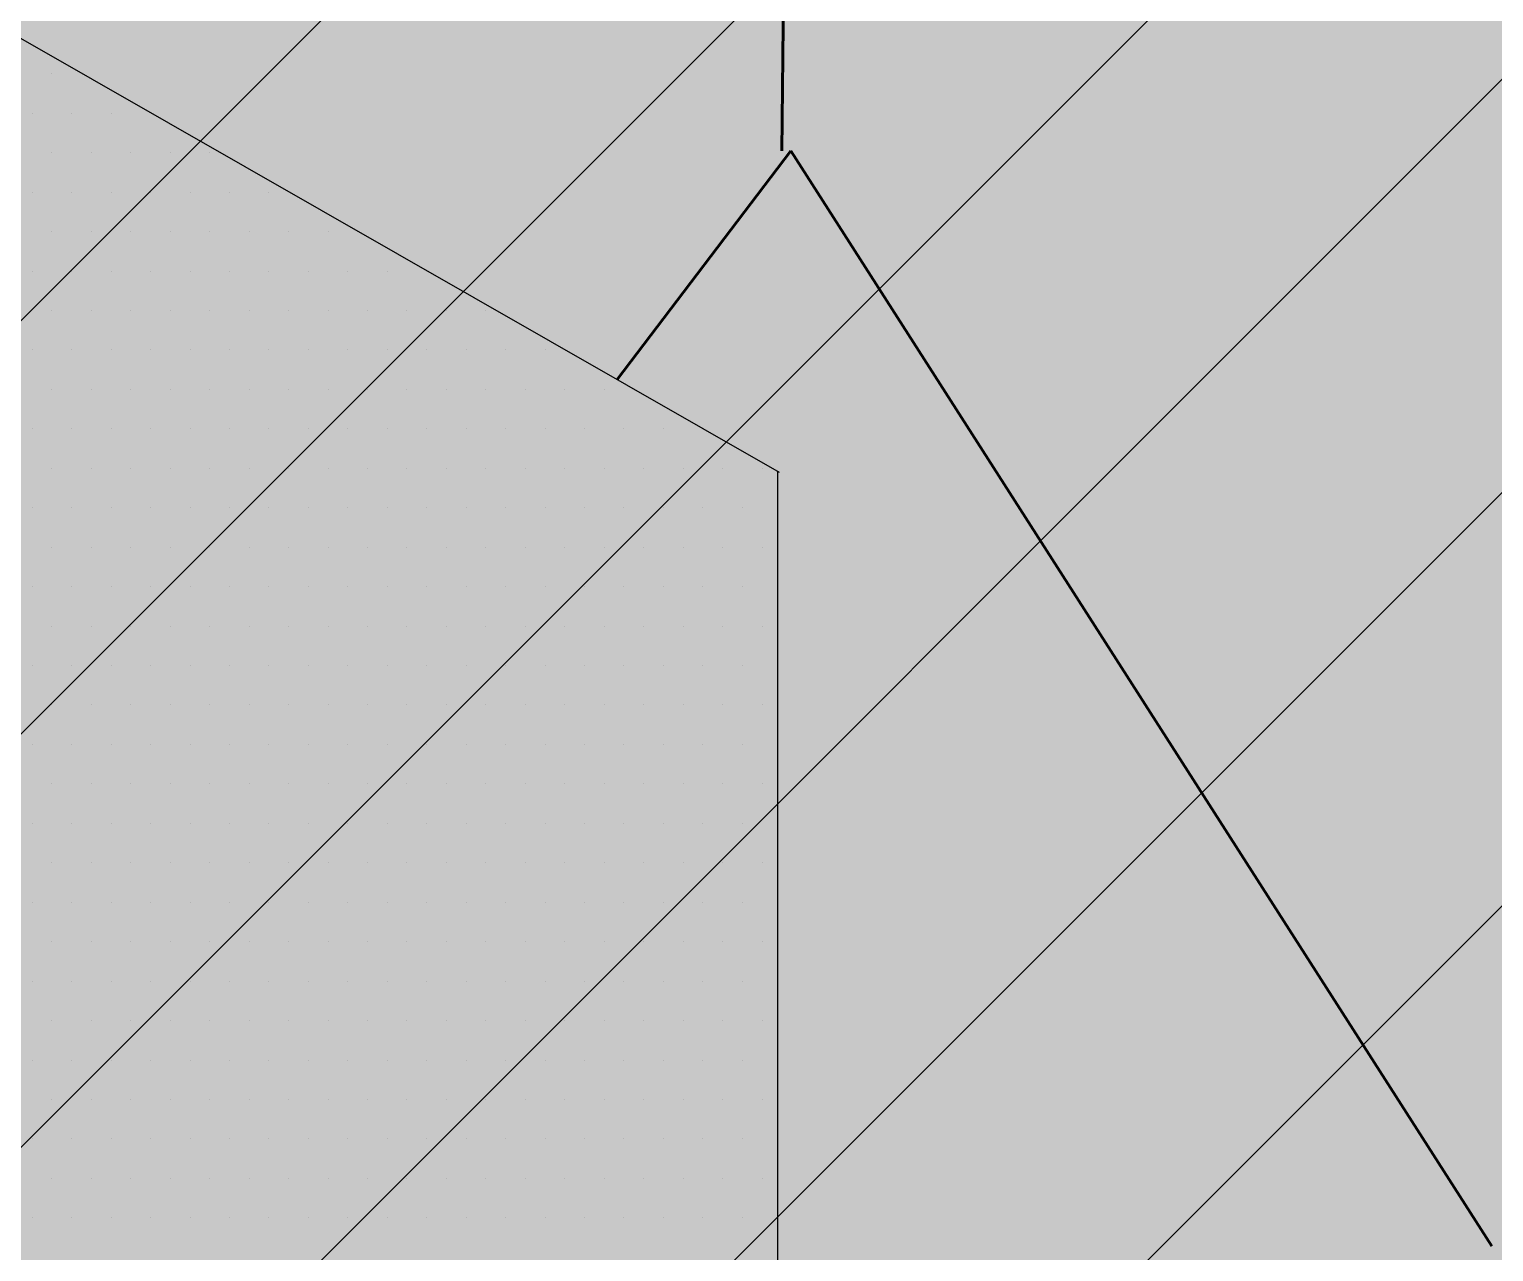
# Model space of a CAD drawing. Extents: x -1279 to 5791, y -3809 to 1769.
# Drawn here: x 755.8 to 806, y 1105.5 to 1147.4 of the extents above; entities that cross this region are included whole.
import ezdxf

# ---------------------------------------------------------------- set-up
doc = ezdxf.new("R2010")
doc.units = 0
doc.header["$MEASUREMENT"] = 0
for name, color, linetype, lineweight in [('.ATI-HATCH', 7, 'Continuous', 0), ('G-ANNO-TTLB', 7, 'Continuous', 0), ('TYVEK', 7, 'Continuous', 0)]:
    doc.layers.add(name, color=color, linetype=linetype, lineweight=lineweight)

# ---------------------------------------------------------------- blocks, each defined once
blk = doc.blocks.new('Block_70')
at = {"layer": '.ATI-HATCH'}
blk.add_open_spline([(699.603, 1114.952), (699.603, 1114.952), (728.372, 1098.309), (728.372, 1098.309), (728.372, 1098.309), (754.437, 1083.231), (754.437, 1083.231), (763.042, 1078.253), (774.053, 1081.193), (779.031, 1089.798), (780.616, 1092.538), (781.45, 1095.647), (781.45, 1098.812), (781.45, 1098.812), (781.45, 1132.236), (781.45, 1132.236), (781.45, 1132.236), (755.39, 1147.158), (755.39, 1147.158), (755.39, 1147.158), (755.39, 1147.146), (755.39, 1147.146), (755.39, 1147.146), (755.39, 1108.468), (755.39, 1108.468), (755.39, 1108.468), (728.372, 1124.097), (728.372, 1124.097), (728.372, 1124.097), (672.633, 1156.342), (672.633, 1156.342), (672.633, 1156.342), (672.719, 1156.39), (672.719, 1156.39), (672.719, 1156.39), (672.719, 1184.608), (672.719, 1184.608), (672.719, 1184.608), (650.324, 1197.447), (650.324, 1197.447), (650.324, 1197.447), (650.324, 1153.841), (650.324, 1153.841), (650.324, 1147.416), (653.749, 1141.478), (659.311, 1138.26), (659.311, 1138.26), (699.603, 1114.952), (699.603, 1114.952)], degree=3, knots=[0, 0, 0, 0, 1, 1, 1, 2, 2, 2, 3, 3, 3, 4, 4, 4, 5, 5, 5, 6, 6, 6, 7, 7, 7, 8, 8, 8, 9, 9, 9, 10, 10, 10, 11, 11, 11, 12, 12, 12, 13, 13, 13, 14, 14, 14, 15, 15, 15, 16, 16, 16, 16], dxfattribs=at)
at = {"layer": '.ATI-HATCH', "color": 8, "lineweight": 0, "true_color": 0x808080}
for points in [[(756.62, 1145.843), (756.62, 1145.843), (756.62, 1145.843), (756.62, 1145.843)], [(755.945, 1144.493), (755.945, 1144.493), (755.945, 1144.493), (755.945, 1144.493)], [(757.295, 1144.493), (757.295, 1144.493), (757.295, 1144.493), (757.295, 1144.493)], [(758.645, 1144.493), (758.645, 1144.493), (758.645, 1144.493), (758.645, 1144.493)], [(759.995, 1144.493), (759.995, 1144.493), (759.995, 1144.493), (759.995, 1144.493)], [(756.62, 1143.143), (756.62, 1143.143), (756.62, 1143.143), (756.62, 1143.143)], [(757.97, 1143.143), (757.97, 1143.143), (757.97, 1143.143), (757.97, 1143.143)], [(759.32, 1143.143), (759.32, 1143.143), (759.32, 1143.143), (759.32, 1143.143)], [(760.67, 1143.143), (760.67, 1143.143), (760.67, 1143.143), (760.67, 1143.143)], [(762.02, 1143.143), (762.02, 1143.143), (762.02, 1143.143), (762.02, 1143.143)], [(755.945, 1141.793), (755.945, 1141.793), (755.945, 1141.793), (755.945, 1141.793)], [(757.295, 1141.793), (757.295, 1141.793), (757.295, 1141.793), (757.295, 1141.793)], [(758.645, 1141.793), (758.645, 1141.793), (758.645, 1141.793), (758.645, 1141.793)], [(759.995, 1141.793), (759.995, 1141.793), (759.995, 1141.793), (759.995, 1141.793)], [(761.345, 1141.793), (761.345, 1141.793), (761.345, 1141.793), (761.345, 1141.793)], [(762.695, 1141.793), (762.695, 1141.793), (762.695, 1141.793), (762.695, 1141.793)], [(764.045, 1141.793), (764.045, 1141.793), (764.045, 1141.793), (764.045, 1141.793)], [(756.62, 1140.443), (756.62, 1140.443), (756.62, 1140.443), (756.62, 1140.443)], [(757.97, 1140.443), (757.97, 1140.443), (757.97, 1140.443), (757.97, 1140.443)], [(759.32, 1140.443), (759.32, 1140.443), (759.32, 1140.443), (759.32, 1140.443)], [(760.67, 1140.443), (760.67, 1140.443), (760.67, 1140.443), (760.67, 1140.443)], [(762.02, 1140.443), (762.02, 1140.443), (762.02, 1140.443), (762.02, 1140.443)], [(763.37, 1140.443), (763.37, 1140.443), (763.37, 1140.443), (763.37, 1140.443)], [(764.72, 1140.443), (764.72, 1140.443), (764.72, 1140.443), (764.72, 1140.443)], [(766.07, 1140.443), (766.07, 1140.443), (766.07, 1140.443), (766.07, 1140.443)], [(755.945, 1139.093), (755.945, 1139.093), (755.945, 1139.093), (755.945, 1139.093)], [(757.295, 1139.093), (757.295, 1139.093), (757.295, 1139.093), (757.295, 1139.093)], [(758.645, 1139.093), (758.645, 1139.093), (758.645, 1139.093), (758.645, 1139.093)], [(759.995, 1139.093), (759.995, 1139.093), (759.995, 1139.093), (759.995, 1139.093)], [(761.345, 1139.093), (761.345, 1139.093), (761.345, 1139.093), (761.345, 1139.093)], [(762.695, 1139.093), (762.695, 1139.093), (762.695, 1139.093), (762.695, 1139.093)], [(764.045, 1139.093), (764.045, 1139.093), (764.045, 1139.093), (764.045, 1139.093)], [(765.395, 1139.093), (765.395, 1139.093), (765.395, 1139.093), (765.395, 1139.093)], [(766.745, 1139.093), (766.745, 1139.093), (766.745, 1139.093), (766.745, 1139.093)], [(768.095, 1139.093), (768.095, 1139.093), (768.095, 1139.093), (768.095, 1139.093)], [(769.445, 1139.093), (769.445, 1139.093), (769.445, 1139.093), (769.445, 1139.093)], [(756.62, 1137.743), (756.62, 1137.743), (756.62, 1137.743), (756.62, 1137.743)], [(757.97, 1137.743), (757.97, 1137.743), (757.97, 1137.743), (757.97, 1137.743)], [(759.32, 1137.743), (759.32, 1137.743), (759.32, 1137.743), (759.32, 1137.743)], [(760.67, 1137.743), (760.67, 1137.743), (760.67, 1137.743), (760.67, 1137.743)], [(762.02, 1137.743), (762.02, 1137.743), (762.02, 1137.743), (762.02, 1137.743)], [(763.37, 1137.743), (763.37, 1137.743), (763.37, 1137.743), (763.37, 1137.743)], [(764.72, 1137.743), (764.72, 1137.743), (764.72, 1137.743), (764.72, 1137.743)], [(766.07, 1137.743), (766.07, 1137.743), (766.07, 1137.743), (766.07, 1137.743)], [(767.42, 1137.743), (767.42, 1137.743), (767.42, 1137.743), (767.42, 1137.743)], [(768.77, 1137.743), (768.77, 1137.743), (768.77, 1137.743), (768.77, 1137.743)], [(770.12, 1137.743), (770.12, 1137.743), (770.12, 1137.743), (770.12, 1137.743)], [(771.47, 1137.743), (771.47, 1137.743), (771.47, 1137.743), (771.47, 1137.743)], [(755.945, 1136.393), (755.945, 1136.393), (755.945, 1136.393), (755.945, 1136.393)], [(757.295, 1136.393), (757.295, 1136.393), (757.295, 1136.393), (757.295, 1136.393)], [(758.645, 1136.393), (758.645, 1136.393), (758.645, 1136.393), (758.645, 1136.393)], [(759.995, 1136.393), (759.995, 1136.393), (759.995, 1136.393), (759.995, 1136.393)], [(761.345, 1136.393), (761.345, 1136.393), (761.345, 1136.393), (761.345, 1136.393)], [(762.695, 1136.393), (762.695, 1136.393), (762.695, 1136.393), (762.695, 1136.393)], [(764.045, 1136.393), (764.045, 1136.393), (764.045, 1136.393), (764.045, 1136.393)], [(765.395, 1136.393), (765.395, 1136.393), (765.395, 1136.393), (765.395, 1136.393)], [(766.745, 1136.393), (766.745, 1136.393), (766.745, 1136.393), (766.745, 1136.393)], [(768.095, 1136.393), (768.095, 1136.393), (768.095, 1136.393), (768.095, 1136.393)], [(769.445, 1136.393), (769.445, 1136.393), (769.445, 1136.393), (769.445, 1136.393)], [(770.795, 1136.393), (770.795, 1136.393), (770.795, 1136.393), (770.795, 1136.393)], [(772.145, 1136.393), (772.145, 1136.393), (772.145, 1136.393), (772.145, 1136.393)], [(773.495, 1136.393), (773.495, 1136.393), (773.495, 1136.393), (773.495, 1136.393)], [(756.62, 1135.043), (756.62, 1135.043), (756.62, 1135.043), (756.62, 1135.043)], [(757.97, 1135.043), (757.97, 1135.043), (757.97, 1135.043), (757.97, 1135.043)], [(759.32, 1135.043), (759.32, 1135.043), (759.32, 1135.043), (759.32, 1135.043)], [(760.67, 1135.043), (760.67, 1135.043), (760.67, 1135.043), (760.67, 1135.043)], [(762.02, 1135.043), (762.02, 1135.043), (762.02, 1135.043), (762.02, 1135.043)], [(763.37, 1135.043), (763.37, 1135.043), (763.37, 1135.043), (763.37, 1135.043)], [(764.72, 1135.043), (764.72, 1135.043), (764.72, 1135.043), (764.72, 1135.043)], [(766.07, 1135.043), (766.07, 1135.043), (766.07, 1135.043), (766.07, 1135.043)], [(767.42, 1135.043), (767.42, 1135.043), (767.42, 1135.043), (767.42, 1135.043)], [(768.77, 1135.043), (768.77, 1135.043), (768.77, 1135.043), (768.77, 1135.043)], [(770.12, 1135.043), (770.12, 1135.043), (770.12, 1135.043), (770.12, 1135.043)], [(771.47, 1135.043), (771.47, 1135.043), (771.47, 1135.043), (771.47, 1135.043)], [(772.82, 1135.043), (772.82, 1135.043), (772.82, 1135.043), (772.82, 1135.043)], [(774.17, 1135.043), (774.17, 1135.043), (774.17, 1135.043), (774.17, 1135.043)], [(775.52, 1135.043), (775.52, 1135.043), (775.52, 1135.043), (775.52, 1135.043)], [(755.945, 1133.693), (755.945, 1133.693), (755.945, 1133.693), (755.945, 1133.693)], [(757.295, 1133.693), (757.295, 1133.693), (757.295, 1133.693), (757.295, 1133.693)], [(758.645, 1133.693), (758.645, 1133.693), (758.645, 1133.693), (758.645, 1133.693)], [(759.995, 1133.693), (759.995, 1133.693), (759.995, 1133.693), (759.995, 1133.693)], [(761.345, 1133.693), (761.345, 1133.693), (761.345, 1133.693), (761.345, 1133.693)], [(762.695, 1133.693), (762.695, 1133.693), (762.695, 1133.693), (762.695, 1133.693)], [(764.045, 1133.693), (764.045, 1133.693), (764.045, 1133.693), (764.045, 1133.693)], [(765.395, 1133.693), (765.395, 1133.693), (765.395, 1133.693), (765.395, 1133.693)], [(766.745, 1133.693), (766.745, 1133.693), (766.745, 1133.693), (766.745, 1133.693)], [(768.095, 1133.693), (768.095, 1133.693), (768.095, 1133.693), (768.095, 1133.693)], [(769.445, 1133.693), (769.445, 1133.693), (769.445, 1133.693), (769.445, 1133.693)], [(770.795, 1133.693), (770.795, 1133.693), (770.795, 1133.693), (770.795, 1133.693)], [(772.145, 1133.693), (772.145, 1133.693), (772.145, 1133.693), (772.145, 1133.693)], [(773.495, 1133.693), (773.495, 1133.693), (773.495, 1133.693), (773.495, 1133.693)], [(774.845, 1133.693), (774.845, 1133.693), (774.845, 1133.693), (774.845, 1133.693)], [(776.195, 1133.693), (776.195, 1133.693), (776.195, 1133.693), (776.195, 1133.693)], [(777.545, 1133.693), (777.545, 1133.693), (777.545, 1133.693), (777.545, 1133.693)], [(778.895, 1133.693), (778.895, 1133.693), (778.895, 1133.693), (778.895, 1133.693)], [(756.62, 1132.343), (756.62, 1132.343), (756.62, 1132.343), (756.62, 1132.343)], [(757.97, 1132.343), (757.97, 1132.343), (757.97, 1132.343), (757.97, 1132.343)], [(759.32, 1132.343), (759.32, 1132.343), (759.32, 1132.343), (759.32, 1132.343)], [(760.67, 1132.343), (760.67, 1132.343), (760.67, 1132.343), (760.67, 1132.343)], [(762.02, 1132.343), (762.02, 1132.343), (762.02, 1132.343), (762.02, 1132.343)], [(763.37, 1132.343), (763.37, 1132.343), (763.37, 1132.343), (763.37, 1132.343)], [(764.72, 1132.343), (764.72, 1132.343), (764.72, 1132.343), (764.72, 1132.343)], [(766.07, 1132.343), (766.07, 1132.343), (766.07, 1132.343), (766.07, 1132.343)], [(767.42, 1132.343), (767.42, 1132.343), (767.42, 1132.343), (767.42, 1132.343)], [(768.77, 1132.343), (768.77, 1132.343), (768.77, 1132.343), (768.77, 1132.343)], [(770.12, 1132.343), (770.12, 1132.343), (770.12, 1132.343), (770.12, 1132.343)], [(771.47, 1132.343), (771.47, 1132.343), (771.47, 1132.343), (771.47, 1132.343)], [(772.82, 1132.343), (772.82, 1132.343), (772.82, 1132.343), (772.82, 1132.343)], [(774.17, 1132.343), (774.17, 1132.343), (774.17, 1132.343), (774.17, 1132.343)], [(775.52, 1132.343), (775.52, 1132.343), (775.52, 1132.343), (775.52, 1132.343)], [(776.87, 1132.343), (776.87, 1132.343), (776.87, 1132.343), (776.87, 1132.343)], [(778.22, 1132.343), (778.22, 1132.343), (778.22, 1132.343), (778.22, 1132.343)], [(779.57, 1132.343), (779.57, 1132.343), (779.57, 1132.343), (779.57, 1132.343)], [(780.92, 1132.343), (780.92, 1132.343), (780.92, 1132.343), (780.92, 1132.343)], [(755.945, 1130.993), (755.945, 1130.993), (755.945, 1130.993), (755.945, 1130.993)], [(757.295, 1130.993), (757.295, 1130.993), (757.295, 1130.993), (757.295, 1130.993)], [(758.645, 1130.993), (758.645, 1130.993), (758.645, 1130.993), (758.645, 1130.993)], [(759.995, 1130.993), (759.995, 1130.993), (759.995, 1130.993), (759.995, 1130.993)], [(761.345, 1130.993), (761.345, 1130.993), (761.345, 1130.993), (761.345, 1130.993)], [(762.695, 1130.993), (762.695, 1130.993), (762.695, 1130.993), (762.695, 1130.993)], [(764.045, 1130.993), (764.045, 1130.993), (764.045, 1130.993), (764.045, 1130.993)], [(765.395, 1130.993), (765.395, 1130.993), (765.395, 1130.993), (765.395, 1130.993)], [(766.745, 1130.993), (766.745, 1130.993), (766.745, 1130.993), (766.745, 1130.993)], [(768.095, 1130.993), (768.095, 1130.993), (768.095, 1130.993), (768.095, 1130.993)], [(769.445, 1130.993), (769.445, 1130.993), (769.445, 1130.993), (769.445, 1130.993)], [(770.795, 1130.993), (770.795, 1130.993), (770.795, 1130.993), (770.795, 1130.993)], [(772.145, 1130.993), (772.145, 1130.993), (772.145, 1130.993), (772.145, 1130.993)], [(773.495, 1130.993), (773.495, 1130.993), (773.495, 1130.993), (773.495, 1130.993)], [(774.845, 1130.993), (774.845, 1130.993), (774.845, 1130.993), (774.845, 1130.993)], [(776.195, 1130.993), (776.195, 1130.993), (776.195, 1130.993), (776.195, 1130.993)], [(777.545, 1130.993), (777.545, 1130.993), (777.545, 1130.993), (777.545, 1130.993)], [(778.895, 1130.993), (778.895, 1130.993), (778.895, 1130.993), (778.895, 1130.993)], [(780.245, 1130.993), (780.245, 1130.993), (780.245, 1130.993), (780.245, 1130.993)], [(756.62, 1129.643), (756.62, 1129.643), (756.62, 1129.643), (756.62, 1129.643)], [(757.97, 1129.643), (757.97, 1129.643), (757.97, 1129.643), (757.97, 1129.643)], [(759.32, 1129.643), (759.32, 1129.643), (759.32, 1129.643), (759.32, 1129.643)], [(760.67, 1129.643), (760.67, 1129.643), (760.67, 1129.643), (760.67, 1129.643)], [(762.02, 1129.643), (762.02, 1129.643), (762.02, 1129.643), (762.02, 1129.643)], [(763.37, 1129.643), (763.37, 1129.643), (763.37, 1129.643), (763.37, 1129.643)], [(764.72, 1129.643), (764.72, 1129.643), (764.72, 1129.643), (764.72, 1129.643)], [(766.07, 1129.643), (766.07, 1129.643), (766.07, 1129.643), (766.07, 1129.643)], [(767.42, 1129.643), (767.42, 1129.643), (767.42, 1129.643), (767.42, 1129.643)], [(768.77, 1129.643), (768.77, 1129.643), (768.77, 1129.643), (768.77, 1129.643)], [(770.12, 1129.643), (770.12, 1129.643), (770.12, 1129.643), (770.12, 1129.643)], [(771.47, 1129.643), (771.47, 1129.643), (771.47, 1129.643), (771.47, 1129.643)], [(772.82, 1129.643), (772.82, 1129.643), (772.82, 1129.643), (772.82, 1129.643)], [(774.17, 1129.643), (774.17, 1129.643), (774.17, 1129.643), (774.17, 1129.643)], [(775.52, 1129.643), (775.52, 1129.643), (775.52, 1129.643), (775.52, 1129.643)], [(776.87, 1129.643), (776.87, 1129.643), (776.87, 1129.643), (776.87, 1129.643)], [(778.22, 1129.643), (778.22, 1129.643), (778.22, 1129.643), (778.22, 1129.643)], [(779.57, 1129.643), (779.57, 1129.643), (779.57, 1129.643), (779.57, 1129.643)], [(780.92, 1129.643), (780.92, 1129.643), (780.92, 1129.643), (780.92, 1129.643)], [(755.945, 1128.293), (755.945, 1128.293), (755.945, 1128.293), (755.945, 1128.293)], [(757.295, 1128.293), (757.295, 1128.293), (757.295, 1128.293), (757.295, 1128.293)], [(758.645, 1128.293), (758.645, 1128.293), (758.645, 1128.293), (758.645, 1128.293)], [(759.995, 1128.293), (759.995, 1128.293), (759.995, 1128.293), (759.995, 1128.293)], [(761.345, 1128.293), (761.345, 1128.293), (761.345, 1128.293), (761.345, 1128.293)], [(762.695, 1128.293), (762.695, 1128.293), (762.695, 1128.293), (762.695, 1128.293)], [(764.045, 1128.293), (764.045, 1128.293), (764.045, 1128.293), (764.045, 1128.293)], [(765.395, 1128.293), (765.395, 1128.293), (765.395, 1128.293), (765.395, 1128.293)], [(766.745, 1128.293), (766.745, 1128.293), (766.745, 1128.293), (766.745, 1128.293)], [(768.095, 1128.293), (768.095, 1128.293), (768.095, 1128.293), (768.095, 1128.293)], [(769.445, 1128.293), (769.445, 1128.293), (769.445, 1128.293), (769.445, 1128.293)], [(770.795, 1128.293), (770.795, 1128.293), (770.795, 1128.293), (770.795, 1128.293)], [(772.145, 1128.293), (772.145, 1128.293), (772.145, 1128.293), (772.145, 1128.293)], [(773.495, 1128.293), (773.495, 1128.293), (773.495, 1128.293), (773.495, 1128.293)], [(774.845, 1128.293), (774.845, 1128.293), (774.845, 1128.293), (774.845, 1128.293)], [(776.195, 1128.293), (776.195, 1128.293), (776.195, 1128.293), (776.195, 1128.293)], [(777.545, 1128.293), (777.545, 1128.293), (777.545, 1128.293), (777.545, 1128.293)], [(778.895, 1128.293), (778.895, 1128.293), (778.895, 1128.293), (778.895, 1128.293)], [(780.245, 1128.293), (780.245, 1128.293), (780.245, 1128.293), (780.245, 1128.293)], [(756.62, 1126.943), (756.62, 1126.943), (756.62, 1126.943), (756.62, 1126.943)], [(757.97, 1126.943), (757.97, 1126.943), (757.97, 1126.943), (757.97, 1126.943)], [(759.32, 1126.943), (759.32, 1126.943), (759.32, 1126.943), (759.32, 1126.943)], [(760.67, 1126.943), (760.67, 1126.943), (760.67, 1126.943), (760.67, 1126.943)], [(762.02, 1126.943), (762.02, 1126.943), (762.02, 1126.943), (762.02, 1126.943)], [(763.37, 1126.943), (763.37, 1126.943), (763.37, 1126.943), (763.37, 1126.943)], [(764.72, 1126.943), (764.72, 1126.943), (764.72, 1126.943), (764.72, 1126.943)], [(766.07, 1126.943), (766.07, 1126.943), (766.07, 1126.943), (766.07, 1126.943)], [(767.42, 1126.943), (767.42, 1126.943), (767.42, 1126.943), (767.42, 1126.943)], [(768.77, 1126.943), (768.77, 1126.943), (768.77, 1126.943), (768.77, 1126.943)], [(770.12, 1126.943), (770.12, 1126.943), (770.12, 1126.943), (770.12, 1126.943)], [(771.47, 1126.943), (771.47, 1126.943), (771.47, 1126.943), (771.47, 1126.943)], [(772.82, 1126.943), (772.82, 1126.943), (772.82, 1126.943), (772.82, 1126.943)], [(774.17, 1126.943), (774.17, 1126.943), (774.17, 1126.943), (774.17, 1126.943)], [(775.52, 1126.943), (775.52, 1126.943), (775.52, 1126.943), (775.52, 1126.943)], [(776.87, 1126.943), (776.87, 1126.943), (776.87, 1126.943), (776.87, 1126.943)], [(778.22, 1126.943), (778.22, 1126.943), (778.22, 1126.943), (778.22, 1126.943)], [(779.57, 1126.943), (779.57, 1126.943), (779.57, 1126.943), (779.57, 1126.943)], [(780.92, 1126.943), (780.92, 1126.943), (780.92, 1126.943), (780.92, 1126.943)], [(755.945, 1125.593), (755.945, 1125.593), (755.945, 1125.593), (755.945, 1125.593)], [(757.295, 1125.593), (757.295, 1125.593), (757.295, 1125.593), (757.295, 1125.593)], [(758.645, 1125.593), (758.645, 1125.593), (758.645, 1125.593), (758.645, 1125.593)], [(759.995, 1125.593), (759.995, 1125.593), (759.995, 1125.593), (759.995, 1125.593)], [(761.345, 1125.593), (761.345, 1125.593), (761.345, 1125.593), (761.345, 1125.593)], [(762.695, 1125.593), (762.695, 1125.593), (762.695, 1125.593), (762.695, 1125.593)], [(764.045, 1125.593), (764.045, 1125.593), (764.045, 1125.593), (764.045, 1125.593)], [(765.395, 1125.593), (765.395, 1125.593), (765.395, 1125.593), (765.395, 1125.593)], [(766.745, 1125.593), (766.745, 1125.593), (766.745, 1125.593), (766.745, 1125.593)], [(768.095, 1125.593), (768.095, 1125.593), (768.095, 1125.593), (768.095, 1125.593)], [(769.445, 1125.593), (769.445, 1125.593), (769.445, 1125.593), (769.445, 1125.593)], [(770.795, 1125.593), (770.795, 1125.593), (770.795, 1125.593), (770.795, 1125.593)], [(772.145, 1125.593), (772.145, 1125.593), (772.145, 1125.593), (772.145, 1125.593)], [(773.495, 1125.593), (773.495, 1125.593), (773.495, 1125.593), (773.495, 1125.593)], [(774.845, 1125.593), (774.845, 1125.593), (774.845, 1125.593), (774.845, 1125.593)], [(776.195, 1125.593), (776.195, 1125.593), (776.195, 1125.593), (776.195, 1125.593)], [(777.545, 1125.593), (777.545, 1125.593), (777.545, 1125.593), (777.545, 1125.593)], [(778.895, 1125.593), (778.895, 1125.593), (778.895, 1125.593), (778.895, 1125.593)], [(780.245, 1125.593), (780.245, 1125.593), (780.245, 1125.593), (780.245, 1125.593)], [(756.62, 1124.243), (756.62, 1124.243), (756.62, 1124.243), (756.62, 1124.243)], [(757.97, 1124.243), (757.97, 1124.243), (757.97, 1124.243), (757.97, 1124.243)], [(759.32, 1124.243), (759.32, 1124.243), (759.32, 1124.243), (759.32, 1124.243)], [(760.67, 1124.243), (760.67, 1124.243), (760.67, 1124.243), (760.67, 1124.243)], [(762.02, 1124.243), (762.02, 1124.243), (762.02, 1124.243), (762.02, 1124.243)], [(763.37, 1124.243), (763.37, 1124.243), (763.37, 1124.243), (763.37, 1124.243)], [(764.72, 1124.243), (764.72, 1124.243), (764.72, 1124.243), (764.72, 1124.243)], [(766.07, 1124.243), (766.07, 1124.243), (766.07, 1124.243), (766.07, 1124.243)], [(767.42, 1124.243), (767.42, 1124.243), (767.42, 1124.243), (767.42, 1124.243)], [(768.77, 1124.243), (768.77, 1124.243), (768.77, 1124.243), (768.77, 1124.243)], [(770.12, 1124.243), (770.12, 1124.243), (770.12, 1124.243), (770.12, 1124.243)], [(771.47, 1124.243), (771.47, 1124.243), (771.47, 1124.243), (771.47, 1124.243)], [(772.82, 1124.243), (772.82, 1124.243), (772.82, 1124.243), (772.82, 1124.243)], [(774.17, 1124.243), (774.17, 1124.243), (774.17, 1124.243), (774.17, 1124.243)], [(775.52, 1124.243), (775.52, 1124.243), (775.52, 1124.243), (775.52, 1124.243)], [(776.87, 1124.243), (776.87, 1124.243), (776.87, 1124.243), (776.87, 1124.243)], [(778.22, 1124.243), (778.22, 1124.243), (778.22, 1124.243), (778.22, 1124.243)], [(779.57, 1124.243), (779.57, 1124.243), (779.57, 1124.243), (779.57, 1124.243)], [(780.92, 1124.243), (780.92, 1124.243), (780.92, 1124.243), (780.92, 1124.243)], [(755.945, 1122.893), (755.945, 1122.893), (755.945, 1122.893), (755.945, 1122.893)], [(757.295, 1122.893), (757.295, 1122.893), (757.295, 1122.893), (757.295, 1122.893)], [(758.645, 1122.893), (758.645, 1122.893), (758.645, 1122.893), (758.645, 1122.893)], [(759.995, 1122.893), (759.995, 1122.893), (759.995, 1122.893), (759.995, 1122.893)], [(761.345, 1122.893), (761.345, 1122.893), (761.345, 1122.893), (761.345, 1122.893)], [(762.695, 1122.893), (762.695, 1122.893), (762.695, 1122.893), (762.695, 1122.893)], [(764.045, 1122.893), (764.045, 1122.893), (764.045, 1122.893), (764.045, 1122.893)], [(765.395, 1122.893), (765.395, 1122.893), (765.395, 1122.893), (765.395, 1122.893)], [(766.745, 1122.893), (766.745, 1122.893), (766.745, 1122.893), (766.745, 1122.893)], [(768.095, 1122.893), (768.095, 1122.893), (768.095, 1122.893), (768.095, 1122.893)], [(769.445, 1122.893), (769.445, 1122.893), (769.445, 1122.893), (769.445, 1122.893)], [(770.795, 1122.893), (770.795, 1122.893), (770.795, 1122.893), (770.795, 1122.893)], [(772.145, 1122.893), (772.145, 1122.893), (772.145, 1122.893), (772.145, 1122.893)], [(773.495, 1122.893), (773.495, 1122.893), (773.495, 1122.893), (773.495, 1122.893)], [(774.845, 1122.893), (774.845, 1122.893), (774.845, 1122.893), (774.845, 1122.893)], [(776.195, 1122.893), (776.195, 1122.893), (776.195, 1122.893), (776.195, 1122.893)], [(777.545, 1122.893), (777.545, 1122.893), (777.545, 1122.893), (777.545, 1122.893)], [(778.895, 1122.893), (778.895, 1122.893), (778.895, 1122.893), (778.895, 1122.893)], [(780.245, 1122.893), (780.245, 1122.893), (780.245, 1122.893), (780.245, 1122.893)], [(756.62, 1121.543), (756.62, 1121.543), (756.62, 1121.543), (756.62, 1121.543)], [(757.97, 1121.543), (757.97, 1121.543), (757.97, 1121.543), (757.97, 1121.543)], [(759.32, 1121.543), (759.32, 1121.543), (759.32, 1121.543), (759.32, 1121.543)], [(760.67, 1121.543), (760.67, 1121.543), (760.67, 1121.543), (760.67, 1121.543)], [(762.02, 1121.543), (762.02, 1121.543), (762.02, 1121.543), (762.02, 1121.543)], [(763.37, 1121.543), (763.37, 1121.543), (763.37, 1121.543), (763.37, 1121.543)], [(764.72, 1121.543), (764.72, 1121.543), (764.72, 1121.543), (764.72, 1121.543)], [(766.07, 1121.543), (766.07, 1121.543), (766.07, 1121.543), (766.07, 1121.543)], [(767.42, 1121.543), (767.42, 1121.543), (767.42, 1121.543), (767.42, 1121.543)], [(768.77, 1121.543), (768.77, 1121.543), (768.77, 1121.543), (768.77, 1121.543)], [(770.12, 1121.543), (770.12, 1121.543), (770.12, 1121.543), (770.12, 1121.543)], [(771.47, 1121.543), (771.47, 1121.543), (771.47, 1121.543), (771.47, 1121.543)], [(772.82, 1121.543), (772.82, 1121.543), (772.82, 1121.543), (772.82, 1121.543)], [(774.17, 1121.543), (774.17, 1121.543), (774.17, 1121.543), (774.17, 1121.543)], [(775.52, 1121.543), (775.52, 1121.543), (775.52, 1121.543), (775.52, 1121.543)], [(776.87, 1121.543), (776.87, 1121.543), (776.87, 1121.543), (776.87, 1121.543)], [(778.22, 1121.543), (778.22, 1121.543), (778.22, 1121.543), (778.22, 1121.543)], [(779.57, 1121.543), (779.57, 1121.543), (779.57, 1121.543), (779.57, 1121.543)], [(780.92, 1121.543), (780.92, 1121.543), (780.92, 1121.543), (780.92, 1121.543)], [(755.945, 1120.193), (755.945, 1120.193), (755.945, 1120.193), (755.945, 1120.193)], [(757.295, 1120.193), (757.295, 1120.193), (757.295, 1120.193), (757.295, 1120.193)], [(758.645, 1120.193), (758.645, 1120.193), (758.645, 1120.193), (758.645, 1120.193)], [(759.995, 1120.193), (759.995, 1120.193), (759.995, 1120.193), (759.995, 1120.193)], [(761.345, 1120.193), (761.345, 1120.193), (761.345, 1120.193), (761.345, 1120.193)], [(762.695, 1120.193), (762.695, 1120.193), (762.695, 1120.193), (762.695, 1120.193)], [(764.045, 1120.193), (764.045, 1120.193), (764.045, 1120.193), (764.045, 1120.193)], [(765.395, 1120.193), (765.395, 1120.193), (765.395, 1120.193), (765.395, 1120.193)], [(766.745, 1120.193), (766.745, 1120.193), (766.745, 1120.193), (766.745, 1120.193)], [(768.095, 1120.193), (768.095, 1120.193), (768.095, 1120.193), (768.095, 1120.193)], [(769.445, 1120.193), (769.445, 1120.193), (769.445, 1120.193), (769.445, 1120.193)], [(770.795, 1120.193), (770.795, 1120.193), (770.795, 1120.193), (770.795, 1120.193)], [(772.145, 1120.193), (772.145, 1120.193), (772.145, 1120.193), (772.145, 1120.193)], [(773.495, 1120.193), (773.495, 1120.193), (773.495, 1120.193), (773.495, 1120.193)], [(774.845, 1120.193), (774.845, 1120.193), (774.845, 1120.193), (774.845, 1120.193)], [(776.195, 1120.193), (776.195, 1120.193), (776.195, 1120.193), (776.195, 1120.193)], [(777.545, 1120.193), (777.545, 1120.193), (777.545, 1120.193), (777.545, 1120.193)], [(778.895, 1120.193), (778.895, 1120.193), (778.895, 1120.193), (778.895, 1120.193)], [(780.245, 1120.193), (780.245, 1120.193), (780.245, 1120.193), (780.245, 1120.193)], [(756.62, 1118.843), (756.62, 1118.843), (756.62, 1118.843), (756.62, 1118.843)], [(757.97, 1118.843), (757.97, 1118.843), (757.97, 1118.843), (757.97, 1118.843)], [(759.32, 1118.843), (759.32, 1118.843), (759.32, 1118.843), (759.32, 1118.843)], [(760.67, 1118.843), (760.67, 1118.843), (760.67, 1118.843), (760.67, 1118.843)], [(762.02, 1118.843), (762.02, 1118.843), (762.02, 1118.843), (762.02, 1118.843)], [(763.37, 1118.843), (763.37, 1118.843), (763.37, 1118.843), (763.37, 1118.843)], [(764.72, 1118.843), (764.72, 1118.843), (764.72, 1118.843), (764.72, 1118.843)], [(766.07, 1118.843), (766.07, 1118.843), (766.07, 1118.843), (766.07, 1118.843)], [(767.42, 1118.843), (767.42, 1118.843), (767.42, 1118.843), (767.42, 1118.843)], [(768.77, 1118.843), (768.77, 1118.843), (768.77, 1118.843), (768.77, 1118.843)], [(770.12, 1118.843), (770.12, 1118.843), (770.12, 1118.843), (770.12, 1118.843)], [(771.47, 1118.843), (771.47, 1118.843), (771.47, 1118.843), (771.47, 1118.843)], [(772.82, 1118.843), (772.82, 1118.843), (772.82, 1118.843), (772.82, 1118.843)], [(774.17, 1118.843), (774.17, 1118.843), (774.17, 1118.843), (774.17, 1118.843)], [(775.52, 1118.843), (775.52, 1118.843), (775.52, 1118.843), (775.52, 1118.843)], [(776.87, 1118.843), (776.87, 1118.843), (776.87, 1118.843), (776.87, 1118.843)], [(778.22, 1118.843), (778.22, 1118.843), (778.22, 1118.843), (778.22, 1118.843)], [(779.57, 1118.843), (779.57, 1118.843), (779.57, 1118.843), (779.57, 1118.843)], [(780.92, 1118.843), (780.92, 1118.843), (780.92, 1118.843), (780.92, 1118.843)], [(755.945, 1117.493), (755.945, 1117.493), (755.945, 1117.493), (755.945, 1117.493)], [(757.295, 1117.493), (757.295, 1117.493), (757.295, 1117.493), (757.295, 1117.493)], [(758.645, 1117.493), (758.645, 1117.493), (758.645, 1117.493), (758.645, 1117.493)], [(759.995, 1117.493), (759.995, 1117.493), (759.995, 1117.493), (759.995, 1117.493)], [(761.345, 1117.493), (761.345, 1117.493), (761.345, 1117.493), (761.345, 1117.493)], [(762.695, 1117.493), (762.695, 1117.493), (762.695, 1117.493), (762.695, 1117.493)], [(764.045, 1117.493), (764.045, 1117.493), (764.045, 1117.493), (764.045, 1117.493)], [(765.395, 1117.493), (765.395, 1117.493), (765.395, 1117.493), (765.395, 1117.493)], [(766.745, 1117.493), (766.745, 1117.493), (766.745, 1117.493), (766.745, 1117.493)], [(768.095, 1117.493), (768.095, 1117.493), (768.095, 1117.493), (768.095, 1117.493)], [(769.445, 1117.493), (769.445, 1117.493), (769.445, 1117.493), (769.445, 1117.493)], [(770.795, 1117.493), (770.795, 1117.493), (770.795, 1117.493), (770.795, 1117.493)], [(772.145, 1117.493), (772.145, 1117.493), (772.145, 1117.493), (772.145, 1117.493)], [(773.495, 1117.493), (773.495, 1117.493), (773.495, 1117.493), (773.495, 1117.493)], [(774.845, 1117.493), (774.845, 1117.493), (774.845, 1117.493), (774.845, 1117.493)], [(776.195, 1117.493), (776.195, 1117.493), (776.195, 1117.493), (776.195, 1117.493)], [(777.545, 1117.493), (777.545, 1117.493), (777.545, 1117.493), (777.545, 1117.493)], [(778.895, 1117.493), (778.895, 1117.493), (778.895, 1117.493), (778.895, 1117.493)], [(780.245, 1117.493), (780.245, 1117.493), (780.245, 1117.493), (780.245, 1117.493)], [(756.62, 1116.143), (756.62, 1116.143), (756.62, 1116.143), (756.62, 1116.143)], [(757.97, 1116.143), (757.97, 1116.143), (757.97, 1116.143), (757.97, 1116.143)], [(759.32, 1116.143), (759.32, 1116.143), (759.32, 1116.143), (759.32, 1116.143)], [(760.67, 1116.143), (760.67, 1116.143), (760.67, 1116.143), (760.67, 1116.143)], [(762.02, 1116.143), (762.02, 1116.143), (762.02, 1116.143), (762.02, 1116.143)], [(763.37, 1116.143), (763.37, 1116.143), (763.37, 1116.143), (763.37, 1116.143)], [(764.72, 1116.143), (764.72, 1116.143), (764.72, 1116.143), (764.72, 1116.143)], [(766.07, 1116.143), (766.07, 1116.143), (766.07, 1116.143), (766.07, 1116.143)], [(767.42, 1116.143), (767.42, 1116.143), (767.42, 1116.143), (767.42, 1116.143)], [(768.77, 1116.143), (768.77, 1116.143), (768.77, 1116.143), (768.77, 1116.143)], [(770.12, 1116.143), (770.12, 1116.143), (770.12, 1116.143), (770.12, 1116.143)], [(771.47, 1116.143), (771.47, 1116.143), (771.47, 1116.143), (771.47, 1116.143)], [(772.82, 1116.143), (772.82, 1116.143), (772.82, 1116.143), (772.82, 1116.143)], [(774.17, 1116.143), (774.17, 1116.143), (774.17, 1116.143), (774.17, 1116.143)], [(775.52, 1116.143), (775.52, 1116.143), (775.52, 1116.143), (775.52, 1116.143)], [(776.87, 1116.143), (776.87, 1116.143), (776.87, 1116.143), (776.87, 1116.143)], [(778.22, 1116.143), (778.22, 1116.143), (778.22, 1116.143), (778.22, 1116.143)], [(779.57, 1116.143), (779.57, 1116.143), (779.57, 1116.143), (779.57, 1116.143)], [(780.92, 1116.143), (780.92, 1116.143), (780.92, 1116.143), (780.92, 1116.143)], [(755.945, 1114.793), (755.945, 1114.793), (755.945, 1114.793), (755.945, 1114.793)], [(757.295, 1114.793), (757.295, 1114.793), (757.295, 1114.793), (757.295, 1114.793)], [(758.645, 1114.793), (758.645, 1114.793), (758.645, 1114.793), (758.645, 1114.793)], [(759.995, 1114.793), (759.995, 1114.793), (759.995, 1114.793), (759.995, 1114.793)], [(761.345, 1114.793), (761.345, 1114.793), (761.345, 1114.793), (761.345, 1114.793)], [(762.695, 1114.793), (762.695, 1114.793), (762.695, 1114.793), (762.695, 1114.793)], [(764.045, 1114.793), (764.045, 1114.793), (764.045, 1114.793), (764.045, 1114.793)], [(765.395, 1114.793), (765.395, 1114.793), (765.395, 1114.793), (765.395, 1114.793)], [(766.745, 1114.793), (766.745, 1114.793), (766.745, 1114.793), (766.745, 1114.793)], [(768.095, 1114.793), (768.095, 1114.793), (768.095, 1114.793), (768.095, 1114.793)], [(769.445, 1114.793), (769.445, 1114.793), (769.445, 1114.793), (769.445, 1114.793)], [(770.795, 1114.793), (770.795, 1114.793), (770.795, 1114.793), (770.795, 1114.793)], [(772.145, 1114.793), (772.145, 1114.793), (772.145, 1114.793), (772.145, 1114.793)], [(773.495, 1114.793), (773.495, 1114.793), (773.495, 1114.793), (773.495, 1114.793)], [(774.845, 1114.793), (774.845, 1114.793), (774.845, 1114.793), (774.845, 1114.793)], [(776.195, 1114.793), (776.195, 1114.793), (776.195, 1114.793), (776.195, 1114.793)], [(777.545, 1114.793), (777.545, 1114.793), (777.545, 1114.793), (777.545, 1114.793)], [(778.895, 1114.793), (778.895, 1114.793), (778.895, 1114.793), (778.895, 1114.793)], [(780.245, 1114.793), (780.245, 1114.793), (780.245, 1114.793), (780.245, 1114.793)], [(756.62, 1113.443), (756.62, 1113.443), (756.62, 1113.443), (756.62, 1113.443)], [(757.97, 1113.443), (757.97, 1113.443), (757.97, 1113.443), (757.97, 1113.443)], [(759.32, 1113.443), (759.32, 1113.443), (759.32, 1113.443), (759.32, 1113.443)], [(760.67, 1113.443), (760.67, 1113.443), (760.67, 1113.443), (760.67, 1113.443)], [(762.02, 1113.443), (762.02, 1113.443), (762.02, 1113.443), (762.02, 1113.443)], [(763.37, 1113.443), (763.37, 1113.443), (763.37, 1113.443), (763.37, 1113.443)], [(764.72, 1113.443), (764.72, 1113.443), (764.72, 1113.443), (764.72, 1113.443)], [(766.07, 1113.443), (766.07, 1113.443), (766.07, 1113.443), (766.07, 1113.443)], [(767.42, 1113.443), (767.42, 1113.443), (767.42, 1113.443), (767.42, 1113.443)], [(768.77, 1113.443), (768.77, 1113.443), (768.77, 1113.443), (768.77, 1113.443)], [(770.12, 1113.443), (770.12, 1113.443), (770.12, 1113.443), (770.12, 1113.443)], [(771.47, 1113.443), (771.47, 1113.443), (771.47, 1113.443), (771.47, 1113.443)], [(772.82, 1113.443), (772.82, 1113.443), (772.82, 1113.443), (772.82, 1113.443)], [(774.17, 1113.443), (774.17, 1113.443), (774.17, 1113.443), (774.17, 1113.443)], [(775.52, 1113.443), (775.52, 1113.443), (775.52, 1113.443), (775.52, 1113.443)], [(776.87, 1113.443), (776.87, 1113.443), (776.87, 1113.443), (776.87, 1113.443)], [(778.22, 1113.443), (778.22, 1113.443), (778.22, 1113.443), (778.22, 1113.443)], [(779.57, 1113.443), (779.57, 1113.443), (779.57, 1113.443), (779.57, 1113.443)], [(780.92, 1113.443), (780.92, 1113.443), (780.92, 1113.443), (780.92, 1113.443)], [(755.945, 1112.093), (755.945, 1112.093), (755.945, 1112.093), (755.945, 1112.093)], [(757.295, 1112.093), (757.295, 1112.093), (757.295, 1112.093), (757.295, 1112.093)], [(758.645, 1112.093), (758.645, 1112.093), (758.645, 1112.093), (758.645, 1112.093)], [(759.995, 1112.093), (759.995, 1112.093), (759.995, 1112.093), (759.995, 1112.093)], [(761.345, 1112.093), (761.345, 1112.093), (761.345, 1112.093), (761.345, 1112.093)], [(762.695, 1112.093), (762.695, 1112.093), (762.695, 1112.093), (762.695, 1112.093)], [(764.045, 1112.093), (764.045, 1112.093), (764.045, 1112.093), (764.045, 1112.093)], [(765.395, 1112.093), (765.395, 1112.093), (765.395, 1112.093), (765.395, 1112.093)], [(766.745, 1112.093), (766.745, 1112.093), (766.745, 1112.093), (766.745, 1112.093)], [(768.095, 1112.093), (768.095, 1112.093), (768.095, 1112.093), (768.095, 1112.093)], [(769.445, 1112.093), (769.445, 1112.093), (769.445, 1112.093), (769.445, 1112.093)], [(770.795, 1112.093), (770.795, 1112.093), (770.795, 1112.093), (770.795, 1112.093)], [(772.145, 1112.093), (772.145, 1112.093), (772.145, 1112.093), (772.145, 1112.093)], [(773.495, 1112.093), (773.495, 1112.093), (773.495, 1112.093), (773.495, 1112.093)], [(774.845, 1112.093), (774.845, 1112.093), (774.845, 1112.093), (774.845, 1112.093)], [(776.195, 1112.093), (776.195, 1112.093), (776.195, 1112.093), (776.195, 1112.093)], [(777.545, 1112.093), (777.545, 1112.093), (777.545, 1112.093), (777.545, 1112.093)], [(778.895, 1112.093), (778.895, 1112.093), (778.895, 1112.093), (778.895, 1112.093)], [(780.245, 1112.093), (780.245, 1112.093), (780.245, 1112.093), (780.245, 1112.093)], [(756.62, 1110.743), (756.62, 1110.743), (756.62, 1110.743), (756.62, 1110.743)], [(757.97, 1110.743), (757.97, 1110.743), (757.97, 1110.743), (757.97, 1110.743)], [(759.32, 1110.743), (759.32, 1110.743), (759.32, 1110.743), (759.32, 1110.743)], [(760.67, 1110.743), (760.67, 1110.743), (760.67, 1110.743), (760.67, 1110.743)], [(762.02, 1110.743), (762.02, 1110.743), (762.02, 1110.743), (762.02, 1110.743)], [(763.37, 1110.743), (763.37, 1110.743), (763.37, 1110.743), (763.37, 1110.743)], [(764.72, 1110.743), (764.72, 1110.743), (764.72, 1110.743), (764.72, 1110.743)], [(766.07, 1110.743), (766.07, 1110.743), (766.07, 1110.743), (766.07, 1110.743)], [(767.42, 1110.743), (767.42, 1110.743), (767.42, 1110.743), (767.42, 1110.743)], [(768.77, 1110.743), (768.77, 1110.743), (768.77, 1110.743), (768.77, 1110.743)], [(770.12, 1110.743), (770.12, 1110.743), (770.12, 1110.743), (770.12, 1110.743)], [(771.47, 1110.743), (771.47, 1110.743), (771.47, 1110.743), (771.47, 1110.743)], [(772.82, 1110.743), (772.82, 1110.743), (772.82, 1110.743), (772.82, 1110.743)], [(774.17, 1110.743), (774.17, 1110.743), (774.17, 1110.743), (774.17, 1110.743)], [(775.52, 1110.743), (775.52, 1110.743), (775.52, 1110.743), (775.52, 1110.743)], [(776.87, 1110.743), (776.87, 1110.743), (776.87, 1110.743), (776.87, 1110.743)], [(778.22, 1110.743), (778.22, 1110.743), (778.22, 1110.743), (778.22, 1110.743)], [(779.57, 1110.743), (779.57, 1110.743), (779.57, 1110.743), (779.57, 1110.743)], [(780.92, 1110.743), (780.92, 1110.743), (780.92, 1110.743), (780.92, 1110.743)], [(755.945, 1109.393), (755.945, 1109.393), (755.945, 1109.393), (755.945, 1109.393)], [(757.295, 1109.393), (757.295, 1109.393), (757.295, 1109.393), (757.295, 1109.393)], [(758.645, 1109.393), (758.645, 1109.393), (758.645, 1109.393), (758.645, 1109.393)], [(759.995, 1109.393), (759.995, 1109.393), (759.995, 1109.393), (759.995, 1109.393)], [(761.345, 1109.393), (761.345, 1109.393), (761.345, 1109.393), (761.345, 1109.393)], [(762.695, 1109.393), (762.695, 1109.393), (762.695, 1109.393), (762.695, 1109.393)], [(764.045, 1109.393), (764.045, 1109.393), (764.045, 1109.393), (764.045, 1109.393)], [(765.395, 1109.393), (765.395, 1109.393), (765.395, 1109.393), (765.395, 1109.393)], [(766.745, 1109.393), (766.745, 1109.393), (766.745, 1109.393), (766.745, 1109.393)], [(768.095, 1109.393), (768.095, 1109.393), (768.095, 1109.393), (768.095, 1109.393)], [(769.445, 1109.393), (769.445, 1109.393), (769.445, 1109.393), (769.445, 1109.393)], [(770.795, 1109.393), (770.795, 1109.393), (770.795, 1109.393), (770.795, 1109.393)], [(772.145, 1109.393), (772.145, 1109.393), (772.145, 1109.393), (772.145, 1109.393)], [(773.495, 1109.393), (773.495, 1109.393), (773.495, 1109.393), (773.495, 1109.393)], [(774.845, 1109.393), (774.845, 1109.393), (774.845, 1109.393), (774.845, 1109.393)], [(776.195, 1109.393), (776.195, 1109.393), (776.195, 1109.393), (776.195, 1109.393)], [(777.545, 1109.393), (777.545, 1109.393), (777.545, 1109.393), (777.545, 1109.393)], [(778.895, 1109.393), (778.895, 1109.393), (778.895, 1109.393), (778.895, 1109.393)], [(780.245, 1109.393), (780.245, 1109.393), (780.245, 1109.393), (780.245, 1109.393)], [(756.62, 1108.043), (756.62, 1108.043), (756.62, 1108.043), (756.62, 1108.043)], [(757.97, 1108.043), (757.97, 1108.043), (757.97, 1108.043), (757.97, 1108.043)], [(759.32, 1108.043), (759.32, 1108.043), (759.32, 1108.043), (759.32, 1108.043)], [(760.67, 1108.043), (760.67, 1108.043), (760.67, 1108.043), (760.67, 1108.043)], [(762.02, 1108.043), (762.02, 1108.043), (762.02, 1108.043), (762.02, 1108.043)], [(763.37, 1108.043), (763.37, 1108.043), (763.37, 1108.043), (763.37, 1108.043)], [(764.72, 1108.043), (764.72, 1108.043), (764.72, 1108.043), (764.72, 1108.043)], [(766.07, 1108.043), (766.07, 1108.043), (766.07, 1108.043), (766.07, 1108.043)], [(767.42, 1108.043), (767.42, 1108.043), (767.42, 1108.043), (767.42, 1108.043)], [(768.77, 1108.043), (768.77, 1108.043), (768.77, 1108.043), (768.77, 1108.043)], [(770.12, 1108.043), (770.12, 1108.043), (770.12, 1108.043), (770.12, 1108.043)], [(771.47, 1108.043), (771.47, 1108.043), (771.47, 1108.043), (771.47, 1108.043)], [(772.82, 1108.043), (772.82, 1108.043), (772.82, 1108.043), (772.82, 1108.043)], [(774.17, 1108.043), (774.17, 1108.043), (774.17, 1108.043), (774.17, 1108.043)], [(775.52, 1108.043), (775.52, 1108.043), (775.52, 1108.043), (775.52, 1108.043)], [(776.87, 1108.043), (776.87, 1108.043), (776.87, 1108.043), (776.87, 1108.043)], [(778.22, 1108.043), (778.22, 1108.043), (778.22, 1108.043), (778.22, 1108.043)], [(779.57, 1108.043), (779.57, 1108.043), (779.57, 1108.043), (779.57, 1108.043)], [(780.92, 1108.043), (780.92, 1108.043), (780.92, 1108.043), (780.92, 1108.043)], [(755.945, 1106.693), (755.945, 1106.693), (755.945, 1106.693), (755.945, 1106.693)], [(757.295, 1106.693), (757.295, 1106.693), (757.295, 1106.693), (757.295, 1106.693)], [(758.645, 1106.693), (758.645, 1106.693), (758.645, 1106.693), (758.645, 1106.693)], [(759.995, 1106.693), (759.995, 1106.693), (759.995, 1106.693), (759.995, 1106.693)], [(761.345, 1106.693), (761.345, 1106.693), (761.345, 1106.693), (761.345, 1106.693)], [(762.695, 1106.693), (762.695, 1106.693), (762.695, 1106.693), (762.695, 1106.693)], [(764.045, 1106.693), (764.045, 1106.693), (764.045, 1106.693), (764.045, 1106.693)], [(765.395, 1106.693), (765.395, 1106.693), (765.395, 1106.693), (765.395, 1106.693)], [(766.745, 1106.693), (766.745, 1106.693), (766.745, 1106.693), (766.745, 1106.693)], [(768.095, 1106.693), (768.095, 1106.693), (768.095, 1106.693), (768.095, 1106.693)], [(769.445, 1106.693), (769.445, 1106.693), (769.445, 1106.693), (769.445, 1106.693)], [(770.795, 1106.693), (770.795, 1106.693), (770.795, 1106.693), (770.795, 1106.693)], [(772.145, 1106.693), (772.145, 1106.693), (772.145, 1106.693), (772.145, 1106.693)], [(773.495, 1106.693), (773.495, 1106.693), (773.495, 1106.693), (773.495, 1106.693)], [(774.845, 1106.693), (774.845, 1106.693), (774.845, 1106.693), (774.845, 1106.693)], [(776.195, 1106.693), (776.195, 1106.693), (776.195, 1106.693), (776.195, 1106.693)], [(777.545, 1106.693), (777.545, 1106.693), (777.545, 1106.693), (777.545, 1106.693)], [(778.895, 1106.693), (778.895, 1106.693), (778.895, 1106.693), (778.895, 1106.693)], [(780.245, 1106.693), (780.245, 1106.693), (780.245, 1106.693), (780.245, 1106.693)]]:
    blk.add_open_spline(points, degree=3, dxfattribs=at)
blk = doc.blocks.new('Block_96')
at = {"layer": '.ATI-HATCH', "true_color": 0xe6e6e6, "transparency": 33554687}
h = blk.add_hatch(color=254, dxfattribs=at)
edge = h.paths.add_edge_path()
edge.add_spline(control_points=[(1127.245, 1640.099), (1127.245, 1640.099), (1125.812, 1640.051), (1125.812, 1640.051), (1125.812, 1640.051), (1122.801, 1639.956), (1122.801, 1639.956), (1122.801, 1639.956), (1111.334, 1639.478), (1111.334, 1639.478), (1111.334, 1639.478), (1110.188, 1639.43), (1110.188, 1639.43), (1110.188, 1639.43), (1090.454, 1638.666), (1090.454, 1638.666), (1090.454, 1638.666), (1086.488, 1638.522), (1086.488, 1638.522), (1086.488, 1638.522), (1064.653, 1637.662), (1064.653, 1637.662), (1064.653, 1637.662), (1037.752, 1636.611), (1037.752, 1636.611), (1037.752, 1636.611), (1033.883, 1636.467), (1033.883, 1636.467), (1033.883, 1636.467), (1012.906, 1635.655), (1012.906, 1635.655), (1012.906, 1635.655), (999.099, 1635.13), (999.099, 1635.13), (999.099, 1635.13), (922.124, 1632.12), (922.124, 1632.12), (922.124, 1632.12), (843.096, 1629.014), (843.096, 1629.014), (843.096, 1629.014), (806.018, 1627.58), (806.018, 1627.58), (806.018, 1627.58), (772.428, 1626.291), (772.428, 1626.291), (772.428, 1626.291), (743.713, 1625.144), (743.713, 1625.144), (743.713, 1625.144), (721.447, 1624.283), (721.447, 1624.283), (721.447, 1624.283), (707.017, 1623.71), (707.017, 1623.71), (707.017, 1623.71), (701.857, 1623.519), (701.857, 1623.519), (701.857, 1623.519), (716.812, 1040.313), (716.812, 1040.313), (716.812, 1040.313), (716.861, 1038.976), (716.861, 1038.976), (716.861, 1038.976), (1114.678, 1092.203), (1114.678, 1092.203), (1114.678, 1092.203), (1127.245, 1640.099), (1127.245, 1640.099)], knot_values=[0, 0, 0, 0, 1, 1, 1, 2, 2, 2, 3, 3, 3, 4, 4, 4, 5, 5, 5, 6, 6, 6, 7, 7, 7, 8, 8, 8, 9, 9, 9, 10, 10, 10, 11, 11, 11, 12, 12, 12, 13, 13, 13, 14, 14, 14, 15, 15, 15, 16, 16, 16, 17, 17, 17, 18, 18, 18, 19, 19, 19, 20, 20, 20, 21, 21, 21, 22, 22, 22, 23, 23, 23, 23], degree=3, periodic=0)
edge.add_line((1127.245, 1640.099), (1127.245, 1640.099))
edge = h.paths.add_edge_path()
edge.add_spline(control_points=[(822.072, 1176.916), (822.072, 1176.916), (821.977, 1185.994), (821.977, 1185.994), (821.977, 1185.994), (818.728, 1444.629), (818.728, 1444.629), (818.728, 1444.629), (818.489, 1446.206), (818.489, 1446.206), (818.489, 1446.206), (818.68, 1446.684), (818.68, 1446.684), (818.68, 1446.684), (818.155, 1489.925), (818.155, 1489.925), (818.155, 1489.925), (818.059, 1497.57), (818.059, 1497.57), (818.059, 1497.57), (818.059, 1497.953), (818.059, 1497.953), (818.059, 1497.953), (1016.299, 1509.946), (1016.299, 1509.946), (1016.299, 1509.946), (1020.934, 1510.184), (1020.934, 1510.184), (1020.934, 1510.184), (1021.46, 1510.232), (1021.46, 1510.232), (1021.46, 1510.232), (1022.798, 1510.327), (1022.798, 1510.327), (1022.798, 1510.327), (1022.272, 1462.93), (1022.272, 1462.93), (1022.272, 1462.93), (1022.511, 1462.452), (1022.511, 1462.452), (1022.511, 1462.452), (1022.223, 1458.677), (1022.223, 1458.677), (1022.223, 1458.677), (1020.361, 1291.876), (1020.361, 1291.876), (1020.361, 1291.876), (1020.6, 1291.398), (1020.6, 1291.398), (1020.6, 1291.398), (1020.312, 1288.865), (1020.312, 1288.865), (1020.312, 1288.865), (1019.215, 1190.199), (1019.215, 1190.199), (1019.215, 1190.199), (822.216, 1167.599), (822.216, 1167.599), (822.216, 1167.599), (822.168, 1168.698), (822.168, 1168.698), (822.168, 1168.698), (822.168, 1169.224), (822.168, 1169.224), (822.168, 1169.224), (822.072, 1176.869), (822.072, 1176.869), (822.072, 1176.869), (822.072, 1176.916), (822.072, 1176.916)], knot_values=[0, 0, 0, 0, 1, 1, 1, 2, 2, 2, 3, 3, 3, 4, 4, 4, 5, 5, 5, 6, 6, 6, 7, 7, 7, 8, 8, 8, 9, 9, 9, 10, 10, 10, 11, 11, 11, 12, 12, 12, 13, 13, 13, 14, 14, 14, 15, 15, 15, 16, 16, 16, 17, 17, 17, 18, 18, 18, 19, 19, 19, 20, 20, 20, 21, 21, 21, 22, 22, 22, 23, 23, 23, 23], degree=3, periodic=0)
edge.add_line((822.072, 1176.916), (822.072, 1176.916))
at = {"layer": '.ATI-HATCH', "true_color": 0x000000, "transparency": 33554687}
h = blk.add_hatch(dxfattribs=at)
h.set_pattern_fill('_U', color=18, scale=10, angle=45, style=2, pattern_type=0)
h.set_pattern_definition([(45, (0, 0), (-7.071067, 7.07107), [])])
h.paths.add_polyline_path([(741.051, 1332.029), (820.848, 1340.319), (823.158, 1167.197), (1020.157, 1189.798), (1022.002, 1362.564), (1095.763, 1370.147), (1090.142, 1125.461), (748.236, 1081.791)])
at = {"layer": '.ATI-HATCH'}
for points, knots in [([(1127.245, 1640.099), (1127.245, 1640.099), (1125.812, 1640.051), (1125.812, 1640.051), (1125.812, 1640.051), (1122.801, 1639.956), (1122.801, 1639.956), (1122.801, 1639.956), (1111.334, 1639.478), (1111.334, 1639.478), (1111.334, 1639.478), (1110.188, 1639.43), (1110.188, 1639.43), (1110.188, 1639.43), (1090.454, 1638.666), (1090.454, 1638.666), (1090.454, 1638.666), (1086.488, 1638.522), (1086.488, 1638.522), (1086.488, 1638.522), (1064.653, 1637.662), (1064.653, 1637.662), (1064.653, 1637.662), (1037.752, 1636.611), (1037.752, 1636.611), (1037.752, 1636.611), (1033.883, 1636.467), (1033.883, 1636.467), (1033.883, 1636.467), (1012.906, 1635.655), (1012.906, 1635.655), (1012.906, 1635.655), (999.099, 1635.13), (999.099, 1635.13), (999.099, 1635.13), (922.124, 1632.12), (922.124, 1632.12), (922.124, 1632.12), (843.096, 1629.014), (843.096, 1629.014), (843.096, 1629.014), (806.018, 1627.58), (806.018, 1627.58), (806.018, 1627.58), (772.428, 1626.291), (772.428, 1626.291), (772.428, 1626.291), (743.713, 1625.144), (743.713, 1625.144), (743.713, 1625.144), (721.447, 1624.283), (721.447, 1624.283), (721.447, 1624.283), (707.017, 1623.71), (707.017, 1623.71), (707.017, 1623.71), (701.857, 1623.519), (701.857, 1623.519), (701.857, 1623.519), (716.812, 1040.313), (716.812, 1040.313), (716.812, 1040.313), (716.861, 1038.976), (716.861, 1038.976), (716.861, 1038.976), (1114.678, 1092.203), (1114.678, 1092.203), (1114.678, 1092.203), (1127.245, 1640.099), (1127.245, 1640.099)], [0, 0, 0, 0, 1, 1, 1, 2, 2, 2, 3, 3, 3, 4, 4, 4, 5, 5, 5, 6, 6, 6, 7, 7, 7, 8, 8, 8, 9, 9, 9, 10, 10, 10, 11, 11, 11, 12, 12, 12, 13, 13, 13, 14, 14, 14, 15, 15, 15, 16, 16, 16, 17, 17, 17, 18, 18, 18, 19, 19, 19, 20, 20, 20, 21, 21, 21, 22, 22, 22, 23, 23, 23, 23]), ([(733.353, 1573.737), (733.353, 1573.737), (1100.348, 1590.376), (1100.348, 1590.376), (1100.348, 1590.376), (1089.705, 1126.01), (1089.705, 1126.01), (1089.705, 1126.01), (748.218, 1082.393), (748.218, 1082.393), (748.218, 1082.393), (733.353, 1573.737), (733.353, 1573.737)], [0, 0, 0, 0, 1, 1, 1, 2, 2, 2, 3, 3, 3, 4, 4, 4, 4])]:
    blk.add_open_spline(points, degree=3, knots=knots, dxfattribs=at)
at = {"layer": '.ATI-HATCH', "color": 18, "lineweight": 18, "true_color": 0x000000}
blk.add_open_spline([(733.353, 1573.737), (733.353, 1573.737), (1100.348, 1590.376), (1100.348, 1590.376), (1100.348, 1590.376), (1089.705, 1126.01), (1089.705, 1126.01), (1089.705, 1126.01), (748.218, 1082.393), (748.218, 1082.393), (748.218, 1082.393), (733.353, 1573.737), (733.353, 1573.737)], degree=3, knots=[0, 0, 0, 0, 1, 1, 1, 2, 2, 2, 3, 3, 3, 4, 4, 4, 4], dxfattribs=at)
blk = doc.blocks.new('Block_95')
at = {"layer": '.ATI-HATCH'}
blk.add_blockref('Block_96', (0, 0), dxfattribs=at)

msp = doc.modelspace()

# ---------------------------------------------------------------- hatches: boundary and pattern name
at = {"layer": 'G-ANNO-TTLB', "true_color": 0xff00ff, "transparency": 33554687}
h = msp.add_hatch(color=6, dxfattribs=at)
edge = h.paths.add_edge_path()
edge.add_spline(control_points=[(1773.018, -796.5), (1773.018, -796.5), (-1156.5, -796.5), (-1156.5, -796.5), (-1156.5, -796.5), (-1156.5, 1660.5), (-1156.5, 1660.5), (-1156.5, 1660.5), (1773.018, 1660.5), (1773.018, 1660.5), (1773.018, 1660.5), (1773.018, -796.5), (1773.018, -796.5)], knot_values=[0, 0, 0, 0, 1, 1, 1, 2, 2, 2, 3, 3, 3, 4, 4, 4, 4], degree=3, periodic=0)
edge = h.paths.add_edge_path()
edge.add_spline(control_points=[(-1147.5, 1651.5), (-1147.5, 1651.5), (-1147.5, -787.5), (-1147.5, -787.5), (-1147.5, -787.5), (1764.018, -787.5), (1764.018, -787.5), (1764.018, -787.5), (1764.018, 1651.5), (1764.018, 1651.5), (1764.018, 1651.5), (-1147.5, 1651.5), (-1147.5, 1651.5)], knot_values=[0, 0, 0, 0, 1, 1, 1, 2, 2, 2, 3, 3, 3, 4, 4, 4, 4], degree=3, periodic=0)
edge.add_line((-1147.5, 1651.5), (-1147.5, 1651.5))

# ---------------------------------------------------------------- linework, layer by layer
at = {"layer": 'G-ANNO-TTLB'}
for points in [[(1773.018, -796.5), (1773.018, -796.5), (-1156.5, -796.5), (-1156.5, -796.5), (-1156.5, -796.5), (-1156.5, 1660.5), (-1156.5, 1660.5), (-1156.5, 1660.5), (1773.018, 1660.5), (1773.018, 1660.5), (1773.018, 1660.5), (1773.018, -796.5), (1773.018, -796.5)], [(-1147.5, 1651.5), (-1147.5, 1651.5), (-1147.5, -787.5), (-1147.5, -787.5), (-1147.5, -787.5), (1764.018, -787.5), (1764.018, -787.5), (1764.018, -787.5), (1764.018, 1651.5), (1764.018, 1651.5), (1764.018, 1651.5), (-1147.5, 1651.5), (-1147.5, 1651.5)]]:
    msp.add_open_spline(points, degree=3, knots=[0, 0, 0, 0, 1, 1, 1, 2, 2, 2, 3, 3, 3, 4, 4, 4, 4], dxfattribs=at)
at = {"layer": 'TYVEK', "color": 18, "lineweight": 60, "true_color": 0x000000}
for p, q in [((781.599, 1143.207), (782.962, 1288.377)), ((775.958, 1135.381), (781.909, 1143.207)), ((805.895, 1105.725), (781.909, 1143.207))]:
    msp.add_line(p, q, dxfattribs=at)
at = {"layer": 'TYVEK', "color": 4, "lineweight": 25, "true_color": 0x00ffff}
for p, q in [((755.39, 1147.158), (781.504, 1132.205)), ((781.45, 1132.236), (781.45, 1098.812))]:
    msp.add_line(p, q, dxfattribs=at)

# ---------------------------------------------------------------- block references
at = {"layer": '.ATI-HATCH'}
for name in ['Block_95', 'Block_70']:
    msp.add_blockref(name, (0, 0), dxfattribs=at)

doc.saveas('drawing.dxf')
